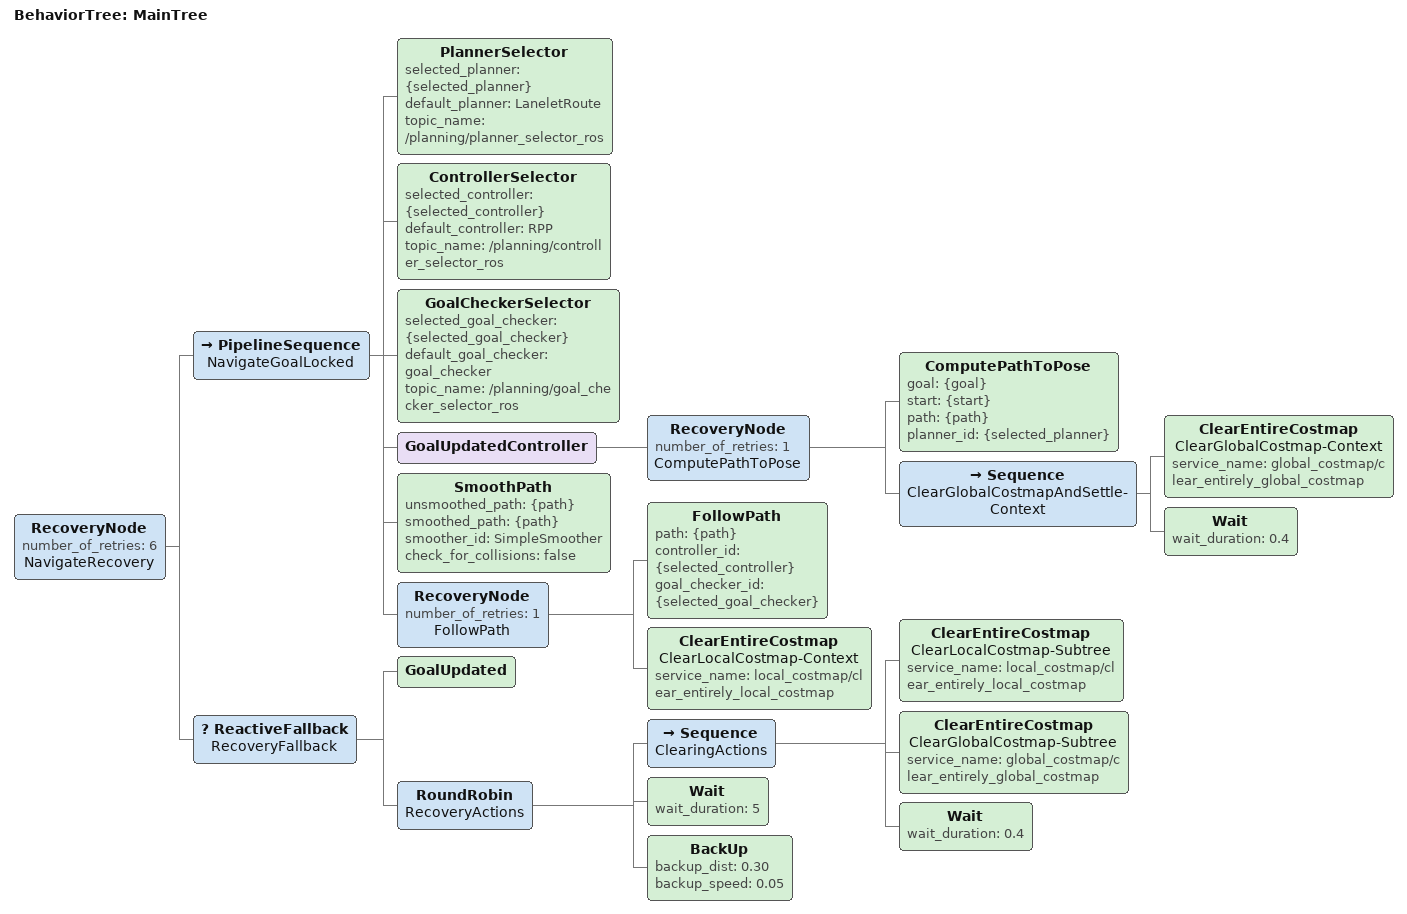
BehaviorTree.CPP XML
<root main_tree_to_execute="MainTree">
  <BehaviorTree ID="MainTree">
    <RecoveryNode number_of_retries="6" name="NavigateRecovery">
      <PipelineSequence name="NavigateGoalLocked">
        <PlannerSelector selected_planner="{selected_planner}" default_planner="LaneletRoute" topic_name="/planning/planner_selector_ros"/>
        <ControllerSelector selected_controller="{selected_controller}" default_controller="RPP" topic_name="/planning/controller_selector_ros"/>
        <GoalCheckerSelector selected_goal_checker="{selected_goal_checker}" default_goal_checker="goal_checker" topic_name="/planning/goal_checker_selector_ros"/>
        <GoalUpdatedController>
          <RecoveryNode number_of_retries="1" name="ComputePathToPose">
            <ComputePathToPose goal="{goal}" start="{start}" path="{path}" planner_id="{selected_planner}"/>
            <Sequence name="ClearGlobalCostmapAndSettle-Context">
              <ClearEntireCostmap name="ClearGlobalCostmap-Context" service_name="global_costmap/clear_entirely_global_costmap"/>
              <Wait wait_duration="0.4"/>
            </Sequence>
          </RecoveryNode>
        </GoalUpdatedController>
        <SmoothPath unsmoothed_path="{path}" smoothed_path="{path}" smoother_id="SimpleSmoother" check_for_collisions="false"/>
        <RecoveryNode number_of_retries="1" name="FollowPath">
          <FollowPath path="{path}" controller_id="{selected_controller}" goal_checker_id="{selected_goal_checker}"/>
          <ClearEntireCostmap name="ClearLocalCostmap-Context" service_name="local_costmap/clear_entirely_local_costmap"/>
        </RecoveryNode>
      </PipelineSequence>
      <ReactiveFallback name="RecoveryFallback">
        <GoalUpdated/>
        <RoundRobin name="RecoveryActions">
          <Sequence name="ClearingActions">
            <ClearEntireCostmap name="ClearLocalCostmap-Subtree" service_name="local_costmap/clear_entirely_local_costmap"/>
            <ClearEntireCostmap name="ClearGlobalCostmap-Subtree" service_name="global_costmap/clear_entirely_global_costmap"/>
            <Wait wait_duration="0.4"/>
          </Sequence>
          <Wait wait_duration="5"/>
          <BackUp backup_dist="0.30" backup_speed="0.05"/>
        </RoundRobin>
      </ReactiveFallback>
    </RecoveryNode>
  </BehaviorTree>
</root>
